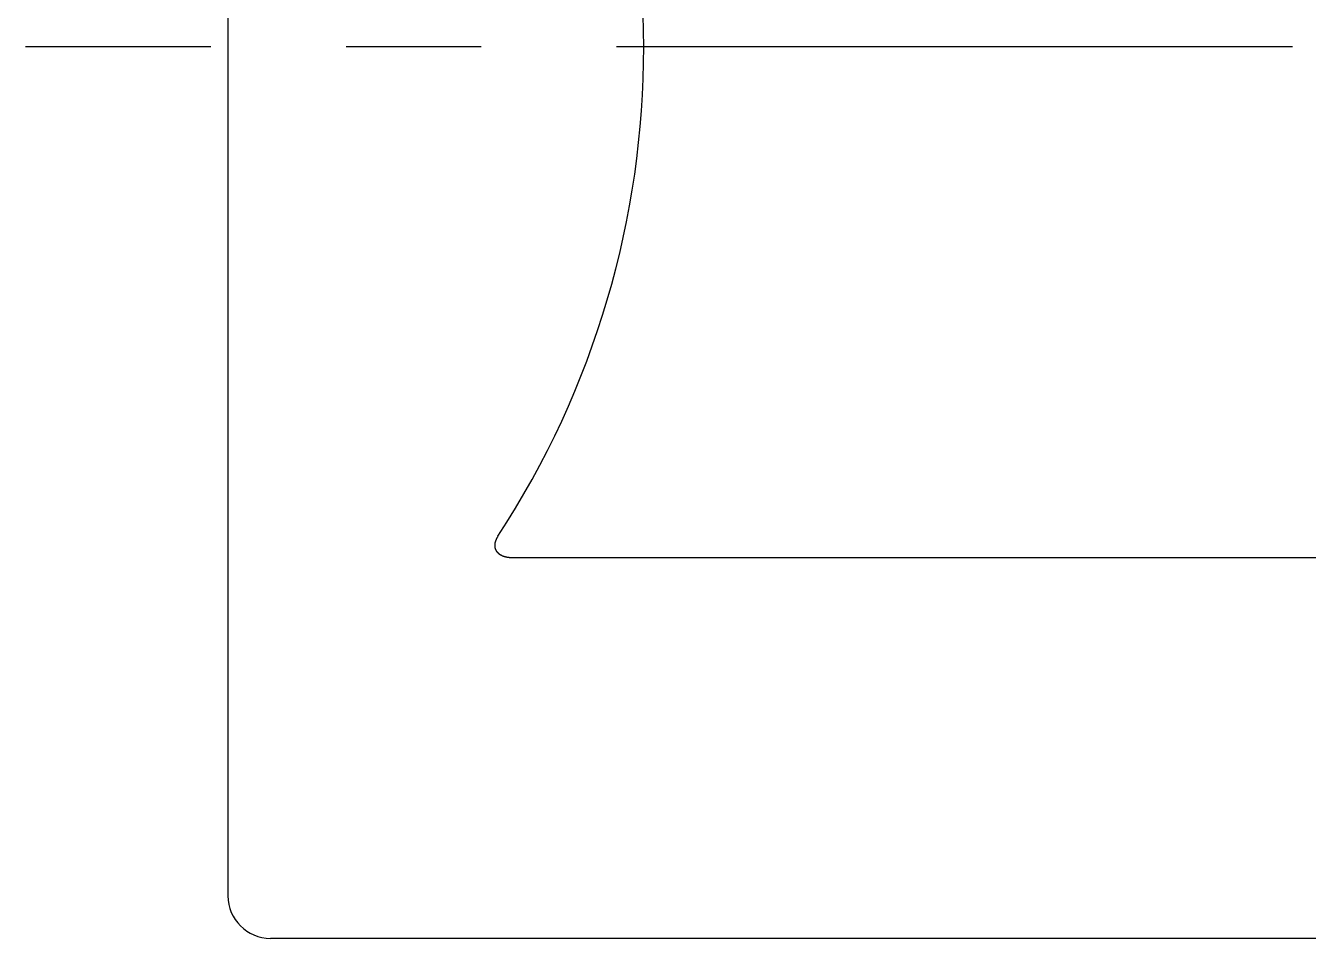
# Model space of a CAD drawing. Extents: x -2 to 929, y -8 to 242.
# Drawn here: x 263.82 to 293.94, y 190.51 to 211.95 of the extents above; entities that cross this region are included whole.
import ezdxf

# ---------------------------------------------------------------- set-up
doc = ezdxf.new("R2010")
doc.units = 0
doc.header["$LTSCALE"] = 0.5
doc.linetypes.add('CENTER', pattern=[50.8, 31.75, -6.35, 6.35, -6.35])
doc.layers.add('MSM_CENTER', color=1, linetype='CENTER')
doc.layers.add('MSM_CONTINUOUS', color=7, linetype='CONTINUOUS')

msp = doc.modelspace()

# ---------------------------------------------------------------- linework, layer by layer
at = {"layer": 'MSM_CENTER'}
msp.add_line((928.569, 211.53), (263.817, 211.451), dxfattribs=at)
at = {"layer": 'MSM_CONTINUOUS'}
for p, q in [((268.569, 231.506), (268.569, 191.506)), ((274.834, 199.757), (274.833, 199.756)), ((274.833, 199.756), (274.833, 199.755)), ((274.833, 199.755), (274.833, 199.754)), ((274.833, 199.754), (274.833, 199.753)), ((274.833, 199.753), (274.833, 199.753)), ((274.833, 199.753), (274.833, 199.752)), ((274.833, 199.752), (274.833, 199.751)), ((274.833, 199.751), (274.833, 199.75)), ((274.833, 199.75), (274.833, 199.749)), ((274.833, 199.749), (274.833, 199.749)), ((274.833, 199.749), (274.833, 199.748)), ((274.833, 199.748), (274.833, 199.747)), ((274.833, 199.747), (274.833, 199.746)), ((274.833, 199.746), (274.833, 199.745)), ((274.833, 199.745), (274.833, 199.745)), ((274.833, 199.745), (274.833, 199.744)), ((274.833, 199.744), (274.833, 199.743)), ((274.833, 199.743), (274.833, 199.742)), ((274.833, 199.742), (274.833, 199.741)), ((274.833, 199.741), (274.833, 199.741)), ((274.833, 199.741), (274.833, 199.74)), ((274.833, 199.74), (274.833, 199.739)), ((274.833, 199.739), (274.833, 199.738)), ((274.833, 199.738), (274.833, 199.737)), ((274.833, 199.737), (274.833, 199.736)), ((274.833, 199.736), (274.833, 199.735)), ((274.835, 199.768), (274.834, 199.768)), ((274.834, 199.768), (274.834, 199.767)), ((274.834, 199.767), (274.834, 199.766)), ((274.834, 199.766), (274.834, 199.765)), ((274.834, 199.765), (274.834, 199.764)), ((274.834, 199.764), (274.834, 199.764)), ((274.834, 199.764), (274.834, 199.763)), ((274.834, 199.763), (274.834, 199.762)), ((274.834, 199.762), (274.834, 199.761)), ((274.834, 199.761), (274.834, 199.761)), ((274.834, 199.761), (274.834, 199.76)), ((274.834, 199.76), (274.834, 199.759)), ((274.834, 199.759), (274.834, 199.758)), ((274.834, 199.758), (274.834, 199.757)), ((274.834, 199.757), (274.834, 199.757)), ((274.836, 199.776), (274.835, 199.776)), ((274.835, 199.776), (274.835, 199.775)), ((274.835, 199.775), (274.835, 199.774)), ((274.835, 199.774), (274.835, 199.773)), ((274.835, 199.773), (274.835, 199.772)), ((274.835, 199.772), (274.835, 199.772)), ((274.835, 199.772), (274.835, 199.771)), ((274.835, 199.771), (274.835, 199.77)), ((274.835, 199.77), (274.835, 199.769)), ((274.835, 199.769), (274.835, 199.768)), ((274.837, 199.783), (274.836, 199.782)), ((274.836, 199.782), (274.836, 199.781)), ((274.836, 199.781), (274.836, 199.78)), ((274.836, 199.78), (274.836, 199.78)), ((274.836, 199.78), (274.836, 199.779)), ((274.836, 199.779), (274.836, 199.778)), ((274.836, 199.778), (274.836, 199.777)), ((274.836, 199.777), (274.836, 199.776)), ((274.838, 199.789), (274.837, 199.788)), ((274.837, 199.788), (274.837, 199.787)), ((274.837, 199.787), (274.837, 199.787)), ((274.837, 199.787), (274.837, 199.786)), ((274.837, 199.786), (274.837, 199.785)), ((274.837, 199.785), (274.837, 199.784)), ((274.837, 199.784), (274.837, 199.784)), ((274.837, 199.784), (274.837, 199.783)), ((274.839, 199.795), (274.838, 199.794)), ((274.838, 199.794), (274.838, 199.793)), ((274.838, 199.793), (274.838, 199.792)), ((274.838, 199.792), (274.838, 199.791)), ((274.838, 199.791), (274.838, 199.791)), ((274.838, 199.791), (274.838, 199.79)), ((274.838, 199.79), (274.838, 199.789)), ((274.84, 199.799), (274.839, 199.798)), ((274.839, 199.798), (274.839, 199.798)), ((274.839, 199.798), (274.839, 199.797)), ((274.839, 199.797), (274.839, 199.796)), ((274.839, 199.796), (274.839, 199.795)), ((274.839, 199.795), (274.839, 199.795)), ((274.841, 199.804), (274.84, 199.803)), ((274.84, 199.803), (274.84, 199.802)), ((274.84, 199.802), (274.84, 199.802)), ((274.84, 199.802), (274.84, 199.801)), ((274.84, 199.801), (274.84, 199.8)), ((274.84, 199.8), (274.84, 199.799)), ((274.842, 199.808), (274.841, 199.807)), ((274.841, 199.807), (274.841, 199.806)), ((274.841, 199.806), (274.841, 199.805)), ((274.841, 199.805), (274.841, 199.805)), ((274.841, 199.805), (274.841, 199.804)), ((274.843, 199.812), (274.842, 199.811)), ((274.842, 199.811), (274.842, 199.81)), ((274.842, 199.81), (274.842, 199.809)), ((274.842, 199.809), (274.842, 199.809)), ((274.842, 199.809), (274.842, 199.808)), ((274.844, 199.816), (274.843, 199.815)), ((274.843, 199.815), (274.843, 199.814)), ((274.843, 199.814), (274.843, 199.813)), ((274.843, 199.813), (274.843, 199.812)), ((274.843, 199.812), (274.843, 199.812)), ((274.845, 199.819), (274.844, 199.819)), ((274.844, 199.819), (274.844, 199.818)), ((274.844, 199.818), (274.844, 199.817)), ((274.844, 199.817), (274.844, 199.816)), ((274.844, 199.816), (274.844, 199.816)), ((274.846, 199.823), (274.845, 199.823)), ((274.845, 199.823), (274.845, 199.822)), ((274.845, 199.822), (274.845, 199.821)), ((274.845, 199.821), (274.845, 199.82)), ((274.845, 199.82), (274.845, 199.819)), ((274.847, 199.826), (274.846, 199.826)), ((274.846, 199.826), (274.846, 199.825)), ((274.846, 199.825), (274.846, 199.824)), ((274.846, 199.824), (274.846, 199.823)), ((274.848, 199.83), (274.847, 199.829)), ((274.847, 199.829), (274.847, 199.829)), ((274.847, 199.829), (274.847, 199.828)), ((274.847, 199.828), (274.847, 199.827)), ((274.847, 199.827), (274.847, 199.826)), ((274.849, 199.833), (274.848, 199.832)), ((274.848, 199.832), (274.848, 199.832)), ((274.848, 199.832), (274.848, 199.831)), ((274.848, 199.831), (274.848, 199.83)), ((274.85, 199.836), (274.849, 199.836)), ((274.849, 199.836), (274.849, 199.835)), ((274.849, 199.835), (274.849, 199.834)), ((274.849, 199.834), (274.849, 199.833)), ((274.851, 199.839), (274.85, 199.839)), ((274.85, 199.839), (274.85, 199.838)), ((274.85, 199.838), (274.85, 199.837)), ((274.85, 199.837), (274.85, 199.836)), ((274.852, 199.842), (274.851, 199.842)), ((274.851, 199.842), (274.851, 199.841)), ((274.851, 199.841), (274.851, 199.84)), ((274.851, 199.84), (274.851, 199.839)), ((274.853, 199.845), (274.852, 199.844)), ((274.852, 199.844), (274.852, 199.843)), ((274.852, 199.843), (274.852, 199.842)), ((274.854, 199.848), (274.853, 199.847)), ((274.853, 199.847), (274.853, 199.846)), ((274.853, 199.846), (274.853, 199.845)), ((274.853, 199.845), (274.853, 199.845)), ((274.855, 199.851), (274.854, 199.85)), ((274.854, 199.85), (274.854, 199.849)), ((274.854, 199.849), (274.854, 199.848)), ((274.854, 199.848), (274.854, 199.848)), ((274.856, 199.853), (274.855, 199.852)), ((274.855, 199.852), (274.855, 199.851)), ((274.855, 199.851), (274.855, 199.851)), ((274.857, 199.856), (274.856, 199.855)), ((274.856, 199.855), (274.856, 199.854)), ((274.856, 199.854), (274.856, 199.854)), ((274.856, 199.854), (274.856, 199.853)), ((274.858, 199.858), (274.857, 199.857)), ((274.857, 199.857), (274.857, 199.857)), ((274.857, 199.857), (274.857, 199.856)), ((274.859, 199.861), (274.858, 199.86)), ((274.858, 199.86), (274.858, 199.86)), ((274.858, 199.86), (274.858, 199.859)), ((274.858, 199.859), (274.858, 199.858)), ((274.86, 199.863), (274.859, 199.863)), ((274.859, 199.863), (274.859, 199.862)), ((274.859, 199.862), (274.859, 199.861)), ((274.861, 199.866), (274.86, 199.865)), ((274.86, 199.865), (274.86, 199.864)), ((274.86, 199.864), (274.86, 199.863)), ((274.862, 199.868), (274.861, 199.868)), ((274.861, 199.868), (274.861, 199.867)), ((274.861, 199.867), (274.861, 199.866)), ((274.861, 199.866), (274.861, 199.866)), ((274.863, 199.871), (274.862, 199.87)), ((274.862, 199.87), (274.862, 199.869)), ((274.862, 199.869), (274.862, 199.868)), ((274.864, 199.873), (274.863, 199.872)), ((274.863, 199.872), (274.863, 199.871)), ((274.863, 199.871), (274.863, 199.871)), ((274.865, 199.875), (274.864, 199.874)), ((274.864, 199.874), (274.864, 199.874)), ((274.864, 199.874), (274.864, 199.873)), ((274.866, 199.877), (274.865, 199.877)), ((274.865, 199.877), (274.865, 199.876)), ((274.865, 199.876), (274.865, 199.875)), ((274.867, 199.879), (274.866, 199.879)), ((274.866, 199.879), (274.866, 199.878)), ((274.866, 199.878), (274.866, 199.877)), ((274.868, 199.882), (274.867, 199.881)), ((274.867, 199.881), (274.867, 199.88)), ((274.867, 199.88), (274.867, 199.879)), ((274.869, 199.884), (274.868, 199.883)), ((274.868, 199.883), (274.868, 199.882)), ((274.868, 199.882), (274.868, 199.882)), ((274.87, 199.886), (274.869, 199.885)), ((274.869, 199.885), (274.869, 199.885)), ((274.869, 199.885), (274.869, 199.884)), ((274.871, 199.888), (274.87, 199.887)), ((274.87, 199.887), (274.87, 199.887)), ((274.87, 199.887), (274.87, 199.886)), ((274.872, 199.89), (274.871, 199.89)), ((274.871, 199.89), (274.871, 199.889)), ((274.871, 199.889), (274.871, 199.888)), ((274.873, 199.892), (274.872, 199.892)), ((274.872, 199.892), (274.872, 199.891)), ((274.872, 199.891), (274.872, 199.89)), ((274.874, 199.895), (274.873, 199.894)), ((274.873, 199.894), (274.873, 199.893)), ((274.873, 199.893), (274.873, 199.892)), ((274.875, 199.896), (274.874, 199.895)), ((274.874, 199.895), (274.874, 199.895)), ((274.876, 199.898), (274.875, 199.897)), ((274.875, 199.897), (274.875, 199.897)), ((274.875, 199.897), (274.875, 199.896)), ((274.877, 199.9), (274.876, 199.9)), ((274.876, 199.9), (274.876, 199.899)), ((274.876, 199.899), (274.876, 199.898)), ((274.878, 199.902), (274.877, 199.902)), ((274.877, 199.902), (274.877, 199.901)), ((274.877, 199.901), (274.877, 199.9)), ((274.879, 199.904), (274.878, 199.903)), ((274.878, 199.903), (274.878, 199.902)), ((274.88, 199.906), (274.879, 199.905)), ((274.879, 199.905), (274.879, 199.905)), ((274.879, 199.905), (274.879, 199.904)), ((274.881, 199.908), (274.88, 199.907)), ((274.88, 199.907), (274.88, 199.907)), ((274.88, 199.907), (274.88, 199.906)), ((274.882, 199.91), (274.881, 199.909)), ((274.881, 199.909), (274.881, 199.908)), ((274.883, 199.912), (274.882, 199.911)), ((274.882, 199.911), (274.882, 199.91)), ((274.882, 199.91), (274.882, 199.91)), ((274.884, 199.913), (274.883, 199.912)), ((274.883, 199.912), (274.883, 199.912)), ((274.885, 199.915), (274.884, 199.914)), ((274.884, 199.914), (274.884, 199.914)), ((274.884, 199.914), (274.884, 199.913)), ((274.886, 199.917), (274.885, 199.917)), ((274.885, 199.917), (274.885, 199.916)), ((274.885, 199.916), (274.885, 199.915)), ((274.887, 199.919), (274.886, 199.918)), ((274.886, 199.918), (274.886, 199.917)), ((274.888, 199.921), (274.887, 199.92)), ((274.887, 199.92), (274.887, 199.919)), ((274.887, 199.919), (274.887, 199.919)), ((274.889, 199.922), (274.888, 199.921)), ((274.888, 199.921), (274.888, 199.921)), ((274.89, 199.924), (274.889, 199.923)), ((274.889, 199.923), (274.889, 199.923)), ((274.889, 199.923), (274.889, 199.922)), ((274.891, 199.926), (274.89, 199.925)), ((274.89, 199.925), (274.89, 199.924)), ((274.892, 199.928), (274.891, 199.927)), ((274.891, 199.927), (274.891, 199.926)), ((274.891, 199.926), (274.891, 199.926)), ((274.893, 199.929), (274.892, 199.928)), ((274.892, 199.928), (274.892, 199.928)), ((274.894, 199.931), (274.893, 199.93)), ((274.893, 199.93), (274.893, 199.93)), ((274.893, 199.93), (274.893, 199.929)), ((274.895, 199.932), (274.894, 199.932)), ((274.894, 199.932), (274.894, 199.931)), ((274.896, 199.934), (274.895, 199.933)), ((274.895, 199.933), (274.895, 199.932)), ((274.897, 199.936), (274.896, 199.935)), ((274.896, 199.935), (274.896, 199.934)), ((274.896, 199.934), (274.896, 199.934)), ((274.898, 199.937), (274.897, 199.937)), ((274.897, 199.937), (274.897, 199.936)), ((274.899, 199.939), (274.898, 199.939)), ((274.898, 199.939), (274.898, 199.938)), ((274.898, 199.938), (274.898, 199.937)), ((274.9, 199.941), (274.899, 199.94)), ((274.899, 199.94), (274.899, 199.939)), ((274.901, 199.942), (274.9, 199.941)), ((274.9, 199.941), (274.9, 199.941)), ((274.902, 199.944), (274.901, 199.943)), ((274.901, 199.943), (274.901, 199.943)), ((274.901, 199.943), (274.901, 199.942)), ((274.903, 199.945), (274.902, 199.945)), ((274.902, 199.945), (274.902, 199.944)), ((274.904, 199.947), (274.903, 199.946)), ((274.903, 199.946), (274.903, 199.945)), ((274.905, 199.949), (274.904, 199.948)), ((274.904, 199.948), (274.904, 199.947)), ((274.904, 199.947), (274.904, 199.947)), ((274.906, 199.95), (274.905, 199.949)), ((274.905, 199.949), (274.905, 199.949)), ((274.907, 199.951), (274.906, 199.951)), ((274.906, 199.951), (274.906, 199.95)), ((274.833, 199.735), (274.833, 199.734)), ((274.833, 199.734), (274.833, 199.733)), ((274.833, 199.733), (274.833, 199.733)), ((274.833, 199.733), (274.833, 199.732)), ((274.833, 199.732), (274.833, 199.731)), ((274.833, 199.731), (274.833, 199.73)), ((274.833, 199.73), (274.833, 199.729)), ((274.833, 199.729), (274.833, 199.729)), ((274.833, 199.729), (274.833, 199.728)), ((274.833, 199.728), (274.833, 199.727)), ((274.833, 199.727), (274.833, 199.726)), ((274.833, 199.726), (274.833, 199.725)), ((274.833, 199.725), (274.833, 199.725)), ((274.833, 199.725), (274.833, 199.724)), ((274.833, 199.724), (274.833, 199.723)), ((274.833, 199.723), (274.833, 199.722)), ((274.833, 199.722), (274.833, 199.721)), ((274.833, 199.721), (274.834, 199.721)), ((274.834, 199.721), (274.834, 199.72)), ((274.834, 199.72), (274.834, 199.719)), ((274.834, 199.719), (274.834, 199.718)), ((274.834, 199.718), (274.834, 199.717)), ((274.834, 199.717), (274.834, 199.717)), ((274.834, 199.717), (274.834, 199.716)), ((274.834, 199.716), (274.834, 199.715)), ((274.834, 199.715), (274.834, 199.714)), ((274.834, 199.714), (274.834, 199.713)), ((274.834, 199.713), (274.834, 199.713)), ((274.834, 199.713), (274.834, 199.712)), ((274.834, 199.712), (274.834, 199.711)), ((274.834, 199.711), (274.834, 199.71)), ((274.834, 199.71), (274.835, 199.709)), ((274.835, 199.709), (274.835, 199.709)), ((274.835, 199.709), (274.835, 199.708)), ((274.835, 199.708), (274.835, 199.707)), ((274.835, 199.707), (274.835, 199.706)), ((274.835, 199.706), (274.835, 199.705)), ((274.835, 199.705), (274.835, 199.705)), ((274.835, 199.705), (274.835, 199.704)), ((274.835, 199.704), (274.835, 199.703)), ((274.835, 199.703), (274.835, 199.702)), ((274.835, 199.702), (274.836, 199.701)), ((274.836, 199.701), (274.836, 199.701)), ((274.836, 199.701), (274.836, 199.7)), ((274.836, 199.7), (274.836, 199.699)), ((274.836, 199.699), (274.836, 199.698)), ((274.836, 199.698), (274.836, 199.698)), ((274.836, 199.698), (274.836, 199.697)), ((274.836, 199.697), (274.836, 199.696)), ((274.836, 199.696), (274.837, 199.695)), ((274.837, 199.695), (274.837, 199.694)), ((274.837, 199.694), (274.837, 199.694)), ((274.837, 199.694), (274.837, 199.693)), ((274.837, 199.693), (274.837, 199.692)), ((274.837, 199.692), (274.837, 199.691)), ((274.837, 199.691), (274.837, 199.69)), ((274.837, 199.69), (274.838, 199.69)), ((274.838, 199.69), (274.838, 199.689)), ((274.838, 199.689), (274.838, 199.688)), ((274.838, 199.688), (274.838, 199.687)), ((274.838, 199.687), (274.838, 199.686)), ((274.838, 199.686), (274.838, 199.686)), ((274.838, 199.686), (274.839, 199.685)), ((274.839, 199.685), (274.839, 199.684)), ((274.839, 199.684), (274.839, 199.683)), ((274.839, 199.683), (274.839, 199.683)), ((274.839, 199.683), (274.839, 199.682)), ((274.839, 199.682), (274.839, 199.681)), ((274.839, 199.681), (274.84, 199.68)), ((274.84, 199.68), (274.84, 199.679)), ((274.84, 199.679), (274.84, 199.679)), ((274.84, 199.679), (274.84, 199.678)), ((274.84, 199.678), (274.84, 199.677)), ((274.84, 199.677), (274.841, 199.676)), ((274.841, 199.676), (274.841, 199.676)), ((274.841, 199.676), (274.841, 199.675)), ((274.841, 199.675), (274.841, 199.674)), ((274.841, 199.674), (274.841, 199.673)), ((274.841, 199.673), (274.842, 199.672)), ((274.842, 199.672), (274.842, 199.672)), ((274.842, 199.672), (274.842, 199.671)), ((274.842, 199.671), (274.842, 199.67)), ((274.842, 199.67), (274.842, 199.669)), ((274.842, 199.669), (274.843, 199.669)), ((274.843, 199.669), (274.843, 199.668)), ((274.843, 199.668), (274.843, 199.667)), ((274.843, 199.667), (274.843, 199.666)), ((274.843, 199.666), (274.844, 199.666)), ((274.844, 199.666), (274.844, 199.665)), ((274.844, 199.665), (274.844, 199.664)), ((274.844, 199.664), (274.844, 199.663)), ((274.844, 199.663), (274.845, 199.663)), ((274.845, 199.663), (274.845, 199.662)), ((274.845, 199.662), (274.845, 199.661)), ((274.845, 199.661), (274.845, 199.66)), ((274.845, 199.66), (274.846, 199.659)), ((274.846, 199.659), (274.846, 199.659)), ((274.846, 199.659), (274.846, 199.658)), ((274.846, 199.658), (274.846, 199.657)), ((274.846, 199.657), (274.847, 199.656)), ((274.847, 199.656), (274.847, 199.656)), ((274.847, 199.656), (274.847, 199.655)), ((274.847, 199.655), (274.847, 199.654)), ((274.847, 199.654), (274.848, 199.653)), ((274.848, 199.653), (274.848, 199.653)), ((274.848, 199.653), (274.848, 199.652)), ((274.848, 199.652), (274.848, 199.651)), ((274.848, 199.651), (274.849, 199.65)), ((274.849, 199.65), (274.849, 199.65)), ((274.849, 199.65), (274.849, 199.649)), ((274.849, 199.649), (274.85, 199.648)), ((274.85, 199.648), (274.85, 199.647)), ((274.85, 199.647), (274.85, 199.647)), ((274.85, 199.647), (274.85, 199.646)), ((274.85, 199.646), (274.851, 199.645)), ((274.851, 199.645), (274.851, 199.644)), ((274.851, 199.644), (274.851, 199.644)), ((274.851, 199.644), (274.852, 199.643)), ((274.852, 199.643), (274.852, 199.642)), ((274.852, 199.642), (274.852, 199.642)), ((274.852, 199.642), (274.853, 199.641)), ((274.853, 199.641), (274.853, 199.64)), ((274.853, 199.64), (274.853, 199.639)), ((274.853, 199.639), (274.854, 199.639)), ((274.854, 199.639), (274.854, 199.638)), ((274.854, 199.638), (274.854, 199.637)), ((274.854, 199.637), (274.855, 199.636)), ((274.855, 199.636), (274.855, 199.636)), ((274.855, 199.636), (274.855, 199.635)), ((274.855, 199.635), (274.856, 199.634)), ((274.856, 199.634), (274.856, 199.634)), ((274.856, 199.634), (274.856, 199.633)), ((274.856, 199.633), (274.857, 199.632)), ((274.857, 199.632), (274.857, 199.631)), ((274.857, 199.631), (274.857, 199.631)), ((274.857, 199.631), (274.858, 199.63)), ((274.858, 199.63), (274.858, 199.629)), ((274.858, 199.629), (274.858, 199.628)), ((274.858, 199.628), (274.859, 199.628)), ((274.859, 199.628), (274.859, 199.627)), ((274.859, 199.627), (274.86, 199.626)), ((274.86, 199.626), (274.86, 199.626)), ((274.86, 199.626), (274.86, 199.625)), ((274.86, 199.625), (274.861, 199.624)), ((274.861, 199.624), (274.861, 199.624)), ((274.861, 199.624), (274.861, 199.623)), ((274.861, 199.623), (274.862, 199.622)), ((274.862, 199.622), (274.862, 199.621)), ((274.862, 199.621), (274.863, 199.621)), ((274.863, 199.621), (274.863, 199.62)), ((274.863, 199.62), (274.863, 199.619)), ((274.863, 199.619), (274.864, 199.619)), ((274.864, 199.619), (274.864, 199.618)), ((274.864, 199.618), (274.865, 199.617)), ((274.865, 199.617), (274.865, 199.617)), ((274.865, 199.617), (274.865, 199.616)), ((274.865, 199.616), (274.866, 199.615)), ((274.866, 199.615), (274.866, 199.614)), ((274.866, 199.614), (274.867, 199.614)), ((274.867, 199.614), (274.867, 199.613)), ((274.867, 199.613), (274.867, 199.612)), ((274.867, 199.612), (274.868, 199.612)), ((274.868, 199.612), (274.868, 199.611)), ((274.868, 199.611), (274.869, 199.61)), ((274.869, 199.61), (274.869, 199.61)), ((274.869, 199.61), (274.87, 199.609)), ((274.87, 199.609), (274.87, 199.608)), ((274.87, 199.608), (274.87, 199.608)), ((274.87, 199.608), (274.871, 199.607)), ((274.871, 199.607), (274.871, 199.606)), ((274.871, 199.606), (274.872, 199.606)), ((274.872, 199.606), (274.872, 199.605)), ((274.872, 199.605), (274.873, 199.604)), ((274.873, 199.604), (274.873, 199.604)), ((274.873, 199.604), (274.874, 199.603)), ((274.874, 199.603), (274.874, 199.602)), ((274.874, 199.602), (274.874, 199.602)), ((274.874, 199.602), (274.875, 199.601)), ((274.875, 199.601), (274.875, 199.6)), ((274.875, 199.6), (274.876, 199.6)), ((274.876, 199.6), (274.876, 199.599)), ((274.876, 199.599), (274.877, 199.598)), ((274.877, 199.598), (274.877, 199.598)), ((274.877, 199.598), (274.878, 199.597)), ((274.878, 199.597), (274.878, 199.597)), ((274.878, 199.597), (274.879, 199.596)), ((274.879, 199.596), (274.879, 199.595)), ((274.879, 199.595), (274.88, 199.595)), ((274.88, 199.595), (274.88, 199.594)), ((274.88, 199.594), (274.881, 199.593)), ((274.881, 199.593), (274.881, 199.593)), ((274.881, 199.593), (274.882, 199.592)), ((274.882, 199.592), (274.882, 199.591)), ((274.882, 199.591), (274.883, 199.591)), ((274.883, 199.591), (274.883, 199.59)), ((274.883, 199.59), (274.884, 199.59)), ((274.884, 199.59), (274.884, 199.589)), ((274.884, 199.589), (274.885, 199.588)), ((274.885, 199.588), (274.885, 199.588)), ((274.885, 199.588), (274.886, 199.587)), ((274.886, 199.587), (274.886, 199.586)), ((274.886, 199.586), (274.887, 199.586)), ((274.887, 199.586), (274.887, 199.585)), ((274.887, 199.585), (274.888, 199.585)), ((274.888, 199.585), (274.888, 199.584)), ((274.888, 199.584), (274.889, 199.583)), ((274.889, 199.583), (274.889, 199.583)), ((274.889, 199.583), (274.89, 199.582)), ((274.89, 199.582), (274.89, 199.582)), ((274.89, 199.582), (274.891, 199.581)), ((274.891, 199.581), (274.891, 199.58)), ((274.891, 199.58), (274.892, 199.58)), ((274.892, 199.58), (274.892, 199.579)), ((274.892, 199.579), (274.893, 199.579)), ((274.893, 199.579), (274.893, 199.578)), ((274.893, 199.578), (274.894, 199.577)), ((274.894, 199.577), (274.894, 199.577)), ((274.894, 199.577), (274.895, 199.576)), ((274.895, 199.576), (274.896, 199.576)), ((274.896, 199.576), (274.896, 199.575)), ((274.896, 199.575), (274.897, 199.574)), ((274.897, 199.574), (274.897, 199.574)), ((274.897, 199.574), (274.898, 199.573)), ((274.898, 199.573), (274.898, 199.573)), ((274.898, 199.573), (274.899, 199.572)), ((274.899, 199.572), (274.899, 199.572)), ((274.899, 199.572), (274.9, 199.571)), ((274.9, 199.571), (274.901, 199.57)), ((274.901, 199.57), (274.901, 199.57)), ((274.901, 199.57), (274.902, 199.569)), ((274.902, 199.569), (274.902, 199.569)), ((274.902, 199.569), (274.903, 199.568)), ((274.903, 199.568), (274.903, 199.568)), ((274.903, 199.568), (274.904, 199.567)), ((274.904, 199.567), (274.905, 199.566)), ((274.905, 199.566), (274.905, 199.566)), ((274.905, 199.566), (274.906, 199.565)), ((274.906, 199.565), (274.906, 199.565)), ((274.906, 199.565), (274.907, 199.564)), ((274.907, 199.564), (274.907, 199.564)), ((274.907, 199.564), (274.908, 199.563)), ((274.908, 199.563), (274.909, 199.563)), ((274.909, 199.563), (274.909, 199.562)), ((274.909, 199.562), (274.91, 199.562)), ((274.91, 199.562), (274.91, 199.561)), ((274.91, 199.561), (274.911, 199.56)), ((274.911, 199.56), (274.912, 199.56)), ((274.912, 199.56), (274.912, 199.559)), ((274.912, 199.559), (274.913, 199.559)), ((274.913, 199.559), (274.913, 199.558)), ((274.913, 199.558), (274.914, 199.558)), ((274.914, 199.558), (274.915, 199.557)), ((274.915, 199.557), (274.915, 199.557)), ((274.915, 199.557), (274.916, 199.556)), ((274.916, 199.556), (274.916, 199.556)), ((274.916, 199.556), (274.917, 199.555)), ((274.917, 199.555), (274.918, 199.555)), ((274.918, 199.555), (274.918, 199.554)), ((274.918, 199.554), (274.919, 199.554)), ((274.919, 199.554), (274.919, 199.553)), ((274.919, 199.553), (274.92, 199.553)), ((274.92, 199.553), (274.921, 199.552)), ((274.921, 199.552), (274.921, 199.552)), ((274.921, 199.552), (274.922, 199.551)), ((274.922, 199.551), (274.922, 199.551)), ((274.922, 199.551), (274.923, 199.55)), ((274.923, 199.55), (274.924, 199.55)), ((274.924, 199.55), (274.924, 199.549)), ((274.924, 199.549), (274.925, 199.549)), ((274.925, 199.549), (274.926, 199.548)), ((274.926, 199.548), (274.926, 199.548)), ((274.926, 199.548), (274.927, 199.547)), ((274.927, 199.547), (274.927, 199.547)), ((274.927, 199.547), (274.928, 199.546)), ((274.928, 199.546), (274.929, 199.546)), ((274.929, 199.546), (274.929, 199.545)), ((274.929, 199.545), (274.93, 199.545)), ((274.93, 199.545), (274.931, 199.544)), ((274.931, 199.544), (274.931, 199.544)), ((274.931, 199.544), (274.932, 199.543)), ((274.932, 199.543), (274.933, 199.543)), ((274.933, 199.543), (274.933, 199.542)), ((274.933, 199.542), (274.934, 199.542)), ((274.934, 199.542), (274.934, 199.541)), ((274.934, 199.541), (274.935, 199.541)), ((274.935, 199.541), (274.936, 199.54)), ((274.936, 199.54), (274.936, 199.54)), ((274.936, 199.54), (274.937, 199.539)), ((274.937, 199.539), (274.938, 199.539)), ((274.938, 199.539), (274.938, 199.538)), ((274.938, 199.538), (274.939, 199.538)), ((274.939, 199.538), (274.94, 199.537)), ((274.94, 199.537), (274.94, 199.537)), ((274.94, 199.537), (274.941, 199.537)), ((274.941, 199.537), (274.942, 199.536)), ((274.942, 199.536), (274.942, 199.536)), ((274.942, 199.536), (274.943, 199.535)), ((274.943, 199.535), (274.944, 199.535)), ((274.944, 199.535), (274.944, 199.534)), ((274.944, 199.534), (274.945, 199.534)), ((274.945, 199.534), (274.946, 199.533)), ((274.946, 199.533), (274.946, 199.533)), ((274.946, 199.533), (274.947, 199.532)), ((274.947, 199.532), (274.948, 199.532)), ((274.948, 199.532), (274.948, 199.532)), ((274.948, 199.532), (274.949, 199.531)), ((274.949, 199.531), (274.95, 199.531)), ((274.95, 199.531), (274.95, 199.53)), ((274.95, 199.53), (274.951, 199.53)), ((274.951, 199.53), (274.952, 199.529)), ((274.952, 199.529), (274.952, 199.529)), ((274.952, 199.529), (274.953, 199.529)), ((274.953, 199.529), (274.954, 199.528)), ((274.954, 199.528), (274.954, 199.528)), ((274.954, 199.528), (274.955, 199.527)), ((274.955, 199.527), (274.956, 199.527)), ((274.956, 199.527), (274.956, 199.526)), ((274.956, 199.526), (274.957, 199.526)), ((274.957, 199.526), (274.958, 199.526)), ((274.958, 199.526), (274.958, 199.525)), ((274.958, 199.525), (274.959, 199.525)), ((274.959, 199.525), (274.96, 199.524)), ((274.96, 199.524), (274.96, 199.524)), ((274.96, 199.524), (274.961, 199.523)), ((274.961, 199.523), (274.962, 199.523)), ((274.962, 199.523), (274.962, 199.523)), ((274.962, 199.523), (274.963, 199.522)), ((274.963, 199.522), (274.964, 199.522)), ((274.964, 199.522), (274.964, 199.521)), ((274.964, 199.521), (274.965, 199.521)), ((274.965, 199.521), (274.966, 199.521)), ((274.966, 199.521), (274.967, 199.52)), ((274.967, 199.52), (274.967, 199.52)), ((274.967, 199.52), (274.968, 199.519)), ((274.968, 199.519), (274.969, 199.519)), ((274.969, 199.519), (274.969, 199.519)), ((274.969, 199.519), (274.97, 199.518)), ((274.97, 199.518), (274.971, 199.518)), ((274.971, 199.518), (274.971, 199.517)), ((274.971, 199.517), (274.972, 199.517)), ((274.972, 199.517), (274.973, 199.517)), ((274.973, 199.517), (274.974, 199.516)), ((274.974, 199.516), (274.974, 199.516)), ((274.974, 199.516), (274.975, 199.515)), ((274.975, 199.515), (274.976, 199.515)), ((274.976, 199.515), (274.976, 199.515)), ((274.976, 199.515), (274.977, 199.514)), ((274.977, 199.514), (274.978, 199.514)), ((274.978, 199.514), (274.978, 199.514)), ((274.978, 199.514), (274.979, 199.513)), ((274.979, 199.513), (274.98, 199.513)), ((274.98, 199.513), (274.981, 199.512)), ((274.981, 199.512), (274.981, 199.512)), ((274.981, 199.512), (274.982, 199.512)), ((274.982, 199.512), (274.983, 199.511)), ((274.983, 199.511), (274.983, 199.511)), ((274.983, 199.511), (274.984, 199.511)), ((274.984, 199.511), (274.985, 199.51)), ((274.985, 199.51), (274.986, 199.51)), ((274.986, 199.51), (274.986, 199.509)), ((274.986, 199.509), (274.987, 199.509)), ((274.987, 199.509), (274.988, 199.509)), ((274.988, 199.509), (274.988, 199.508)), ((274.988, 199.508), (274.989, 199.508)), ((274.989, 199.508), (274.99, 199.508)), ((274.99, 199.508), (274.991, 199.507)), ((274.991, 199.507), (274.991, 199.507)), ((274.991, 199.507), (274.992, 199.507)), ((274.992, 199.507), (274.993, 199.506)), ((274.993, 199.506), (274.993, 199.506)), ((274.993, 199.506), (274.994, 199.506)), ((274.994, 199.506), (274.995, 199.505)), ((274.995, 199.505), (274.996, 199.505)), ((274.996, 199.505), (274.996, 199.505)), ((274.996, 199.505), (274.997, 199.504)), ((274.997, 199.504), (274.998, 199.504)), ((274.998, 199.504), (274.998, 199.503)), ((274.998, 199.503), (274.999, 199.503)), ((274.999, 199.503), (275, 199.503)), ((275, 199.503), (275.001, 199.502)), ((275.001, 199.502), (275.001, 199.502)), ((275.001, 199.502), (275.002, 199.502)), ((275.002, 199.502), (275.003, 199.501)), ((275.003, 199.501), (275.004, 199.501)), ((275.004, 199.501), (275.004, 199.501)), ((275.004, 199.501), (275.005, 199.501)), ((275.005, 199.501), (275.006, 199.5)), ((275.006, 199.5), (275.006, 199.5)), ((275.006, 199.5), (275.007, 199.5)), ((275.007, 199.5), (275.008, 199.499)), ((275.008, 199.499), (275.009, 199.499)), ((275.009, 199.499), (275.009, 199.499)), ((275.009, 199.499), (275.01, 199.498)), ((275.01, 199.498), (275.011, 199.498)), ((275.011, 199.498), (275.012, 199.498)), ((275.012, 199.498), (275.012, 199.497)), ((275.012, 199.497), (275.013, 199.497)), ((275.013, 199.497), (275.014, 199.497)), ((275.014, 199.497), (275.015, 199.496)), ((275.015, 199.496), (275.015, 199.496)), ((275.015, 199.496), (275.016, 199.496)), ((275.016, 199.496), (275.017, 199.495)), ((275.017, 199.495), (275.017, 199.495)), ((275.017, 199.495), (275.018, 199.495)), ((275.018, 199.495), (275.019, 199.495)), ((275.019, 199.495), (275.02, 199.494)), ((275.02, 199.494), (275.02, 199.494)), ((275.02, 199.494), (275.021, 199.494)), ((275.021, 199.494), (275.022, 199.493)), ((275.022, 199.493), (275.023, 199.493)), ((275.023, 199.493), (275.023, 199.493)), ((275.023, 199.493), (275.024, 199.492)), ((275.024, 199.492), (275.025, 199.492)), ((275.025, 199.492), (275.026, 199.492)), ((275.026, 199.492), (275.026, 199.492)), ((275.026, 199.492), (275.027, 199.491)), ((275.027, 199.491), (275.028, 199.491)), ((275.028, 199.491), (275.029, 199.491)), ((275.029, 199.491), (275.029, 199.49)), ((275.029, 199.49), (275.03, 199.49)), ((275.03, 199.49), (275.031, 199.49)), ((275.031, 199.49), (275.032, 199.49)), ((275.032, 199.49), (275.032, 199.489)), ((275.032, 199.489), (275.033, 199.489)), ((275.033, 199.489), (275.034, 199.489)), ((275.034, 199.489), (275.035, 199.489)), ((275.035, 199.489), (275.035, 199.488)), ((275.035, 199.488), (275.036, 199.488)), ((275.036, 199.488), (275.037, 199.488)), ((275.037, 199.488), (275.038, 199.487)), ((275.038, 199.487), (275.038, 199.487)), ((275.038, 199.487), (275.039, 199.487)), ((275.039, 199.487), (275.04, 199.487)), ((275.04, 199.487), (275.041, 199.486)), ((275.041, 199.486), (275.041, 199.486)), ((275.041, 199.486), (275.042, 199.486)), ((275.042, 199.486), (275.043, 199.486)), ((275.043, 199.486), (275.044, 199.485)), ((275.044, 199.485), (275.044, 199.485)), ((275.044, 199.485), (275.045, 199.485)), ((275.045, 199.485), (275.046, 199.485)), ((275.046, 199.485), (275.047, 199.484)), ((275.047, 199.484), (275.047, 199.484)), ((275.047, 199.484), (275.048, 199.484)), ((275.048, 199.484), (275.049, 199.484)), ((275.049, 199.484), (275.05, 199.483)), ((275.05, 199.483), (275.051, 199.483)), ((275.051, 199.483), (275.051, 199.483)), ((275.051, 199.483), (275.052, 199.483)), ((275.052, 199.483), (275.053, 199.482)), ((275.053, 199.482), (275.054, 199.482)), ((275.054, 199.482), (275.054, 199.482)), ((275.054, 199.482), (275.055, 199.482)), ((275.055, 199.482), (275.056, 199.481)), ((275.056, 199.481), (275.057, 199.481)), ((275.057, 199.481), (275.057, 199.481)), ((275.057, 199.481), (275.058, 199.481)), ((275.058, 199.481), (275.059, 199.48)), ((275.059, 199.48), (275.06, 199.48)), ((275.06, 199.48), (275.06, 199.48)), ((275.06, 199.48), (275.061, 199.48)), ((275.061, 199.48), (275.062, 199.479)), ((275.062, 199.479), (275.063, 199.479)), ((275.063, 199.479), (275.064, 199.479)), ((275.064, 199.479), (275.064, 199.479)), ((275.064, 199.479), (275.065, 199.479)), ((275.065, 199.479), (275.066, 199.478)), ((275.066, 199.478), (275.067, 199.478)), ((275.067, 199.478), (275.067, 199.478)), ((275.067, 199.478), (275.068, 199.478)), ((275.068, 199.478), (275.069, 199.477)), ((275.069, 199.477), (275.07, 199.477)), ((275.07, 199.477), (275.07, 199.477)), ((275.07, 199.477), (275.071, 199.477)), ((275.071, 199.477), (275.072, 199.477)), ((275.072, 199.477), (275.073, 199.476)), ((275.073, 199.476), (275.074, 199.476)), ((275.074, 199.476), (275.074, 199.476)), ((275.074, 199.476), (275.075, 199.476)), ((275.075, 199.476), (275.076, 199.476)), ((275.076, 199.476), (275.077, 199.475)), ((275.077, 199.475), (275.077, 199.475)), ((275.077, 199.475), (275.078, 199.475)), ((275.078, 199.475), (275.079, 199.475)), ((275.079, 199.475), (275.08, 199.474)), ((275.08, 199.474), (275.08, 199.474)), ((275.08, 199.474), (275.081, 199.474)), ((275.081, 199.474), (275.082, 199.474)), ((275.082, 199.474), (275.083, 199.474)), ((275.083, 199.474), (275.084, 199.473)), ((275.084, 199.473), (275.084, 199.473)), ((275.084, 199.473), (275.085, 199.473)), ((275.085, 199.473), (275.086, 199.473)), ((275.086, 199.473), (275.087, 199.473)), ((275.087, 199.473), (275.087, 199.472)), ((275.087, 199.472), (275.088, 199.472)), ((275.088, 199.472), (275.089, 199.472)), ((275.089, 199.472), (275.09, 199.472)), ((275.09, 199.472), (275.091, 199.472)), ((275.091, 199.472), (275.091, 199.472)), ((275.091, 199.472), (275.092, 199.471)), ((275.092, 199.471), (275.093, 199.471)), ((275.093, 199.471), (275.094, 199.471)), ((275.094, 199.471), (275.094, 199.471)), ((275.094, 199.471), (275.095, 199.471)), ((275.095, 199.471), (275.096, 199.47)), ((275.096, 199.47), (275.097, 199.47)), ((275.097, 199.47), (275.098, 199.47)), ((275.098, 199.47), (275.098, 199.47)), ((275.098, 199.47), (275.099, 199.47)), ((275.099, 199.47), (275.1, 199.47)), ((275.1, 199.47), (275.101, 199.469)), ((275.101, 199.469), (275.101, 199.469)), ((275.101, 199.469), (275.102, 199.469)), ((275.102, 199.469), (275.103, 199.469)), ((275.103, 199.469), (275.104, 199.469)), ((275.104, 199.469), (275.105, 199.468)), ((275.105, 199.468), (275.105, 199.468)), ((275.105, 199.468), (275.106, 199.468)), ((275.106, 199.468), (275.107, 199.468)), ((275.107, 199.468), (275.108, 199.468)), ((275.108, 199.468), (275.108, 199.468)), ((275.108, 199.468), (275.109, 199.467)), ((275.109, 199.467), (275.11, 199.467)), ((275.11, 199.467), (275.111, 199.467)), ((275.111, 199.467), (275.112, 199.467)), ((275.112, 199.467), (275.112, 199.467)), ((275.112, 199.467), (275.113, 199.467)), ((275.113, 199.467), (275.114, 199.466)), ((275.114, 199.466), (275.115, 199.466)), ((275.115, 199.466), (275.116, 199.466)), ((275.116, 199.466), (275.116, 199.466)), ((275.116, 199.466), (275.117, 199.466)), ((275.117, 199.466), (275.118, 199.466)), ((275.118, 199.466), (275.119, 199.466)), ((275.119, 199.466), (275.119, 199.465)), ((275.119, 199.465), (275.12, 199.465)), ((275.12, 199.465), (275.121, 199.465)), ((275.121, 199.465), (275.122, 199.465)), ((275.122, 199.465), (275.123, 199.465)), ((275.123, 199.465), (275.123, 199.465)), ((275.123, 199.465), (275.124, 199.464)), ((275.124, 199.464), (275.125, 199.464)), ((275.125, 199.464), (275.126, 199.464)), ((275.126, 199.464), (275.127, 199.464)), ((275.127, 199.464), (275.127, 199.464)), ((275.127, 199.464), (275.128, 199.464)), ((275.128, 199.464), (275.129, 199.464)), ((275.129, 199.464), (275.13, 199.463)), ((275.13, 199.463), (275.13, 199.463)), ((275.13, 199.463), (275.131, 199.463)), ((275.131, 199.463), (275.132, 199.463)), ((275.132, 199.463), (275.133, 199.463)), ((275.133, 199.463), (275.134, 199.463)), ((275.134, 199.463), (275.134, 199.463)), ((275.134, 199.463), (275.135, 199.463)), ((275.135, 199.463), (275.136, 199.462)), ((275.136, 199.462), (275.137, 199.462)), ((275.137, 199.462), (275.138, 199.462)), ((275.138, 199.462), (275.138, 199.462)), ((275.138, 199.462), (275.139, 199.462)), ((275.139, 199.462), (275.14, 199.462)), ((275.14, 199.462), (275.141, 199.462)), ((275.141, 199.462), (275.142, 199.461)), ((275.142, 199.461), (275.142, 199.461)), ((275.142, 199.461), (275.143, 199.461)), ((275.143, 199.461), (275.144, 199.461)), ((275.144, 199.461), (275.145, 199.461)), ((275.145, 199.461), (275.145, 199.461)), ((275.145, 199.461), (275.146, 199.461)), ((275.146, 199.461), (275.147, 199.461)), ((275.147, 199.461), (275.148, 199.46)), ((275.148, 199.46), (275.149, 199.46)), ((275.149, 199.46), (275.149, 199.46)), ((275.149, 199.46), (275.15, 199.46)), ((275.15, 199.46), (275.151, 199.46)), ((275.151, 199.46), (275.152, 199.46)), ((275.152, 199.46), (275.153, 199.46)), ((275.153, 199.46), (275.153, 199.46)), ((275.153, 199.46), (275.154, 199.46)), ((275.154, 199.46), (275.155, 199.459)), ((275.155, 199.459), (275.156, 199.459)), ((275.156, 199.459), (275.157, 199.459)), ((275.157, 199.459), (275.157, 199.459)), ((275.157, 199.459), (275.158, 199.459)), ((275.158, 199.459), (275.159, 199.459)), ((275.159, 199.459), (275.16, 199.459)), ((275.16, 199.459), (275.16, 199.459)), ((275.16, 199.459), (275.161, 199.459)), ((275.161, 199.459), (275.162, 199.458)), ((275.162, 199.458), (275.163, 199.458)), ((275.163, 199.458), (275.164, 199.458)), ((275.164, 199.458), (275.164, 199.458)), ((275.164, 199.458), (275.165, 199.458)), ((275.165, 199.458), (275.166, 199.458)), ((275.166, 199.458), (275.167, 199.458)), ((275.167, 199.458), (275.168, 199.458)), ((275.168, 199.458), (275.168, 199.458)), ((275.168, 199.458), (275.169, 199.458)), ((275.169, 199.458), (275.17, 199.457)), ((275.17, 199.457), (275.171, 199.457)), ((275.171, 199.457), (275.172, 199.457)), ((275.172, 199.457), (275.172, 199.457)), ((275.172, 199.457), (275.173, 199.457)), ((275.173, 199.457), (275.174, 199.457)), ((275.174, 199.457), (275.175, 199.457)), ((275.175, 199.457), (275.176, 199.457)), ((275.176, 199.457), (275.176, 199.457)), ((275.176, 199.457), (275.177, 199.457)), ((275.177, 199.457), (275.178, 199.457)), ((275.178, 199.457), (275.179, 199.456)), ((275.179, 199.456), (275.18, 199.456)), ((275.18, 199.456), (275.18, 199.456)), ((275.18, 199.456), (275.181, 199.456)), ((275.181, 199.456), (275.182, 199.456)), ((275.182, 199.456), (275.183, 199.456)), ((275.183, 199.456), (275.184, 199.456)), ((275.184, 199.456), (275.184, 199.456)), ((275.184, 199.456), (275.185, 199.456)), ((275.185, 199.456), (275.186, 199.456)), ((275.186, 199.456), (275.187, 199.456)), ((275.187, 199.456), (275.188, 199.456)), ((275.188, 199.456), (275.188, 199.455)), ((275.188, 199.455), (275.189, 199.455)), ((275.189, 199.455), (275.19, 199.455)), ((275.19, 199.455), (275.191, 199.455)), ((275.191, 199.455), (275.191, 199.455)), ((275.191, 199.455), (275.192, 199.455)), ((275.192, 199.455), (275.193, 199.455)), ((275.193, 199.455), (275.194, 199.455)), ((275.194, 199.455), (275.195, 199.455)), ((275.195, 199.455), (275.195, 199.455)), ((275.195, 199.455), (275.196, 199.455)), ((275.196, 199.455), (275.197, 199.455)), ((275.197, 199.455), (275.198, 199.455)), ((275.198, 199.455), (275.199, 199.455)), ((275.199, 199.455), (275.199, 199.454)), ((275.199, 199.454), (275.2, 199.454)), ((275.2, 199.454), (275.201, 199.454)), ((275.201, 199.454), (275.202, 199.454)), ((275.202, 199.454), (275.203, 199.454)), ((275.203, 199.454), (275.203, 199.454)), ((275.203, 199.454), (275.204, 199.454)), ((275.204, 199.454), (275.205, 199.454)), ((275.205, 199.454), (275.206, 199.454)), ((275.206, 199.454), (275.207, 199.454)), ((275.207, 199.454), (275.207, 199.454)), ((275.207, 199.454), (275.208, 199.454)), ((275.208, 199.454), (275.209, 199.454)), ((275.209, 199.454), (275.21, 199.454)), ((275.21, 199.454), (275.211, 199.454)), ((275.211, 199.454), (275.211, 199.454)), ((275.211, 199.454), (275.212, 199.453)), ((275.212, 199.453), (275.213, 199.453)), ((275.213, 199.453), (275.214, 199.453)), ((275.214, 199.453), (275.215, 199.453)), ((275.215, 199.453), (275.215, 199.453)), ((275.215, 199.453), (275.216, 199.453)), ((275.216, 199.453), (275.217, 199.453)), ((275.217, 199.453), (275.218, 199.453)), ((275.218, 199.453), (275.219, 199.453)), ((275.219, 199.453), (275.219, 199.453)), ((275.219, 199.453), (275.22, 199.453)), ((275.22, 199.453), (275.221, 199.453)), ((275.221, 199.453), (275.222, 199.453)), ((275.222, 199.453), (275.223, 199.453)), ((275.223, 199.453), (275.223, 199.453)), ((275.223, 199.453), (275.224, 199.453)), ((275.224, 199.453), (275.225, 199.453)), ((275.225, 199.453), (275.226, 199.453)), ((275.226, 199.453), (275.227, 199.453)), ((275.227, 199.453), (275.227, 199.453)), ((275.227, 199.453), (275.228, 199.453)), ((275.228, 199.453), (275.229, 199.453)), ((275.229, 199.453), (275.23, 199.452)), ((275.23, 199.452), (275.231, 199.452)), ((275.231, 199.452), (275.231, 199.452)), ((275.231, 199.452), (275.232, 199.452)), ((275.232, 199.452), (275.233, 199.452)), ((275.233, 199.452), (275.234, 199.452)), ((275.234, 199.452), (275.235, 199.452)), ((275.235, 199.452), (275.235, 199.452)), ((275.235, 199.452), (275.236, 199.452)), ((275.236, 199.452), (275.237, 199.452)), ((275.237, 199.452), (275.238, 199.452)), ((275.238, 199.452), (275.239, 199.452)), ((275.239, 199.452), (275.239, 199.452)), ((275.239, 199.452), (275.24, 199.452)), ((275.24, 199.452), (275.241, 199.452)), ((275.241, 199.452), (275.242, 199.452)), ((275.242, 199.452), (275.243, 199.452)), ((275.243, 199.452), (275.243, 199.452)), ((275.243, 199.452), (275.244, 199.452)), ((275.244, 199.452), (275.245, 199.452)), ((275.245, 199.452), (275.246, 199.452)), ((275.246, 199.452), (275.247, 199.452)), ((275.247, 199.452), (275.247, 199.452)), ((275.247, 199.452), (275.248, 199.452)), ((275.248, 199.452), (275.249, 199.452)), ((275.249, 199.452), (275.25, 199.452)), ((275.25, 199.452), (275.251, 199.452)), ((275.251, 199.452), (275.251, 199.452)), ((275.251, 199.452), (275.252, 199.452)), ((275.252, 199.452), (275.253, 199.452)), ((275.253, 199.452), (275.254, 199.452)), ((275.254, 199.452), (275.255, 199.452)), ((275.255, 199.452), (275.255, 199.452)), ((275.255, 199.452), (275.256, 199.452)), ((275.256, 199.452), (275.257, 199.452)), ((275.257, 199.452), (275.258, 199.452)), ((275.258, 199.452), (275.259, 199.452)), ((275.259, 199.452), (275.259, 199.452)), ((275.259, 199.452), (275.26, 199.451)), ((275.26, 199.451), (275.261, 199.451)), ((275.261, 199.451), (275.262, 199.451)), ((275.262, 199.451), (275.263, 199.451)), ((275.263, 199.451), (275.263, 199.451)), ((275.263, 199.451), (275.264, 199.451)), ((275.264, 199.451), (275.265, 199.451)), ((275.265, 199.451), (275.266, 199.451)), ((275.266, 199.451), (275.267, 199.451)), ((275.267, 199.451), (275.267, 199.451)), ((275.267, 199.451), (275.268, 199.451)), ((275.268, 199.451), (275.269, 199.451)), ((275.269, 199.451), (275.27, 199.451)), ((275.27, 199.451), (275.271, 199.451)), ((275.271, 199.451), (275.271, 199.451)), ((275.271, 199.451), (275.272, 199.451)), ((275.272, 199.451), (275.273, 199.451)), ((275.273, 199.451), (275.274, 199.451)), ((275.274, 199.451), (275.275, 199.451)), ((275.275, 199.451), (275.275, 199.451)), ((275.275, 199.451), (275.276, 199.451)), ((275.276, 199.452), (298.569, 199.452)), ((298.569, 190.506), (269.569, 190.506))]:
    msp.add_line(p, q, dxfattribs=at)
for centre, radius, start, end in [((257.335, 211.452), 21, 326.7962, 33.2038), ((269.569, 191.506), 1, 180, 270)]:
    msp.add_arc(centre, radius, start, end, dxfattribs=at)

doc.saveas('drawing.dxf')
